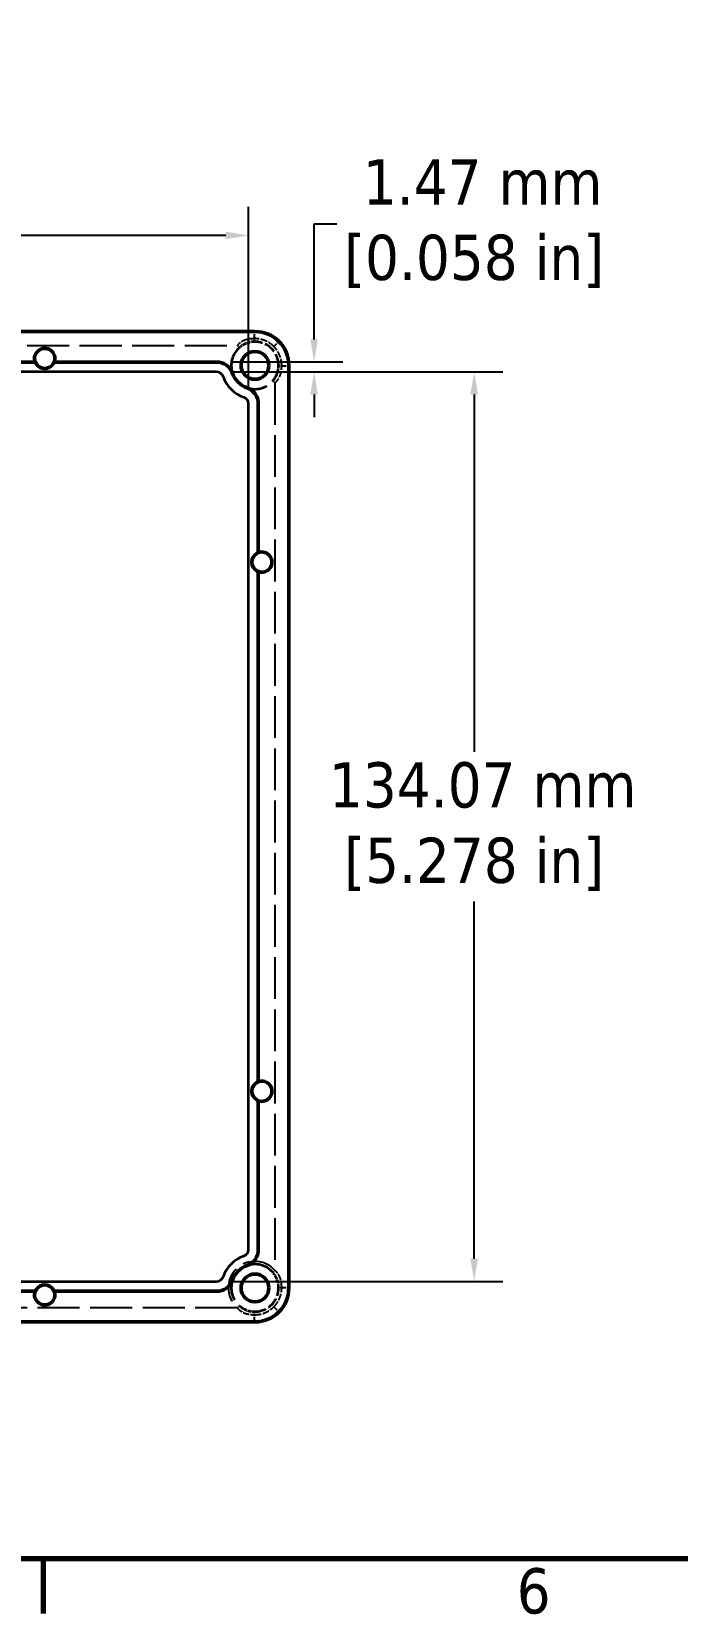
# Model space of a CAD drawing. Header units: millimetres. Extents: x 3 to 1148, y 20 to 725.
# Drawn here: x 286.2 to 381.4, y 25.7 to 259 of the extents above; entities that cross this region are included whole.
import ezdxf

# ---------------------------------------------------------------- set-up
doc = ezdxf.new("R2010")
doc.units = ezdxf.units.MM
doc.header["$LTSCALE"] = 1.333333
doc.linetypes.add('DASHED', pattern=[0.2067, 0.1654, -0.0413])
for name, color, linetype, lineweight in [('Border (ANSI)', 7, 'Continuous', 70), ('Dimension (ANSI)', 7, 'Continuous', 25), ('Hidden (ANSI)', 7, 'DASHED', 35), ('Hidden Narrow (ANSI)', 7, 'DASHED', 25), ('Visible (ANSI)', 7, 'Continuous', 50), ('Visible Narrow (ANSI)', 7, 'Continuous', 35)]:
    doc.layers.add(name, color=color, linetype=linetype, lineweight=lineweight)
doc.styles.add('Note Text (ANSI)', font='TAHOMA.TTF')
doc.dimstyles.new('Default - mm (ANSI)', dxfattribs={"dimscale": 1.333333, "dimtxt": 5, "dimasz": 2.5, "dimexe": 3.175, "dimexo": 1.6002, "dimgap": 0.8, "dimtad": 0, "dimtih": 1, "dimtoh": 1, "dimrnd": 1e-08, "dimzin": 0, "dimdsep": 46, "dimtxsty": 'Note Text (ANSI)', "dimcen": 0.09, "dimdle": 10, "dimclrd": 256, "dimclre": 256, "dimclrt": 256, "dimadec": 1, "dimazin": 0, "dimtfac": 0.6096, "dimtofl": 0, "dimtmove": 0, "dimatfit": 3, "dimfxl": 0, "dimtolj": 1, "dimtzin": 0, "dimlwd": -1, "dimlwe": -1, "dimarcsym": 0})

# ---------------------------------------------------------------- blocks, each defined once
blk = doc.blocks.new('Borders Default Border')
at = {"layer": 'Border (ANSI)'}
blk.add_line((215.9, 25.4), (215.9, 19.38), dxfattribs=at)
at = {"layer": 'Border (ANSI)', "flags": 128}
blk.add_lwpolyline([(12.7, 25.4), (12.7, 533.4), (850.9, 533.4), (850.9, 25.4), (12.7, 25.4)], dxfattribs=at)
at = {"layer": 'Border (ANSI)', "insert": (268.28, 19.28), "char_height": 5, "attachment_point": 7, "style": 'Note Text (ANSI)'}
blk.add_mtext('6', dxfattribs=at)
blk = doc.blocks.new('*D18')
at = {"layer": 'Defpoints', "color": 0}
for p in [(318.13, 228.98), (108.06, 204.17), (318.13, 204.17)]:
    blk.add_point(p, dxfattribs=at)
at = {"layer": 'Dimension (ANSI)'}
for p, q in [((108.06, 206.3), (108.06, 233.22)), ((318.13, 206.3), (318.13, 233.22)), ((111.4, 228.98), (187.85, 228.98)), ((314.8, 228.98), (238.35, 228.98))]:
    blk.add_line(p, q, dxfattribs=at)
for points in [[(111.4, 229.54), (111.4, 228.43), (108.06, 228.98)], [(314.8, 229.54), (314.8, 228.43), (318.13, 228.98)]]:
    blk.add_solid(points, dxfattribs=at)
at = {"layer": 'Dimension (ANSI)', "insert": (213.1, 228.98), "char_height": 6.6667, "attachment_point": 5, "style": 'Note Text (ANSI)'}
blk.add_mtext('\\A1; 210.07 mm\\P[8.270 in]', dxfattribs=at)
blk = doc.blocks.new('*D19')
at = {"layer": 'Defpoints', "color": 0}
for p in [(313.44, 208.86), (313.44, 74.79), (351.43, 74.79)]:
    blk.add_point(p, dxfattribs=at)
at = {"layer": 'Dimension (ANSI)'}
for p, q in [((315.58, 208.86), (355.66, 208.86)), ((351.43, 205.53), (351.43, 152.88)), ((351.43, 78.12), (351.43, 130.77)), ((315.58, 74.79), (355.66, 74.79))]:
    blk.add_line(p, q, dxfattribs=at)
for points in [[(350.87, 205.53), (351.99, 205.53), (351.43, 208.86)], [(350.87, 78.12), (351.99, 78.12), (351.43, 74.79)]]:
    blk.add_solid(points, dxfattribs=at)
at = {"layer": 'Dimension (ANSI)', "insert": (351.43, 141.83), "char_height": 6.6667, "attachment_point": 5, "style": 'Note Text (ANSI)'}
blk.add_mtext('\\A1; 134.07 mm\\P[5.278 in]', dxfattribs=at)
blk = doc.blocks.new('*D29')
at = {"layer": 'Defpoints', "color": 0}
for p in [(313.44, 210.33), (313.44, 208.86), (327.83, 208.86)]:
    blk.add_point(p, dxfattribs=at)
at = {"layer": 'Dimension (ANSI)'}
for p, q in [((327.83, 213.66), (327.83, 230.71)), ((327.83, 230.71), (331.16, 230.71)), ((315.58, 210.33), (332.06, 210.33)), ((315.58, 208.86), (332.06, 208.86)), ((327.83, 205.53), (327.83, 202.19))]:
    blk.add_line(p, q, dxfattribs=at)
for points in [[(327.27, 213.66), (328.38, 213.66), (327.83, 210.33)], [(327.27, 205.53), (328.38, 205.53), (327.83, 208.86)]]:
    blk.add_solid(points, dxfattribs=at)
at = {"layer": 'Dimension (ANSI)', "insert": (351.43, 230.71), "char_height": 6.6667, "attachment_point": 5, "style": 'Note Text (ANSI)'}
blk.add_mtext('\\A1; 1.47 mm\\P[0.058 in]', dxfattribs=at)

msp = doc.modelspace()

# ---------------------------------------------------------------- linework, layer by layer
at = {"layer": 'Hidden (ANSI)', "ltscale": 20.688026}
for centre, start, end in [((319.098, 209.825), 131.3125, 318.6875), ((319.098, 73.825), 41.3125, 228.6875)]:
    msp.add_arc(centre, 3.487, start, end, dxfattribs=at)
at = {"layer": 'Hidden (ANSI)', "ltscale": 1.185072}
for centre, start, end in [((319.098, 209.825), 117.67993, 131.3125), ((319.098, 73.825), 27.67993, 41.3125)]:
    msp.add_arc(centre, 3.487, start, end, dxfattribs=at)
at = {"layer": 'Hidden (ANSI)', "ltscale": 2.3327}
for centre, start, end in [((319.098, 209.825), 90.84665, 117.67993), ((319.098, 73.825), 0.84665, 27.67993)]:
    msp.add_arc(centre, 3.487, start, end, dxfattribs=at)
at = {"layer": 'Hidden (ANSI)', "ltscale": 7.897817}
for centre, start, end in [((319.098, 209.825), 0, 90.84665), ((319.098, 73.825), 269.15335, 0)]:
    msp.add_arc(centre, 3.487, start, end, dxfattribs=at)
at = {"layer": 'Hidden (ANSI)', "ltscale": 1.185071}
for centre, start, end in [((319.098, 209.825), 318.6875, 332.32006), ((319.098, 73.825), 228.6875, 242.32006)]:
    msp.add_arc(centre, 3.487, start, end, dxfattribs=at)
at = {"layer": 'Hidden (ANSI)', "ltscale": 2.332701}
for centre, start, end in [((319.098, 209.825), 332.32006, 359.15335), ((319.098, 73.825), 242.32006, 269.15335)]:
    msp.add_arc(centre, 3.487, start, end, dxfattribs=at)
at = {"layer": 'Hidden (ANSI)', "ltscale": 0.073506}
for points, knots in [([(322.585, 209.825), (322.585, 209.816), (322.585, 209.808), (322.585, 209.791), (322.585, 209.782), (322.585, 209.774)], [0, 0, 0, 0, 0.002829899, 0.002829899, 0.0059271712, 0.0059271712, 0.0059271712, 0.0059271712]), ([(322.585, 73.877), (322.585, 73.868), (322.585, 73.86), (322.585, 73.843), (322.585, 73.835), (322.585, 73.825)], [0, 0, 0, 0, 0.0025187537, 0.0025187537, 0.0047841323, 0.0047841323, 0.0047841323, 0.0047841323])]:
    msp.add_open_spline(points, degree=3, knots=knots, dxfattribs=at)
at = {"layer": 'Hidden Narrow (ANSI)', "ltscale": 27.458364}
for p, q in [((319.043, 214.769), (107.153, 214.769)), ((107.153, 68.882), (319.043, 68.882))]:
    msp.add_line(p, q, dxfattribs=at)
at = {"layer": 'Hidden Narrow (ANSI)', "ltscale": 3.076694}
for p, q in [((319.1, 214.825), (319.043, 214.769)), ((324.042, 209.771), (324.098, 209.827)), ((324.098, 73.823), (324.042, 73.88)), ((319.043, 68.882), (319.1, 68.825))]:
    msp.add_line(p, q, dxfattribs=at)
at = {"layer": 'Hidden Narrow (ANSI)', "ltscale": 2.908963}
for p, q in [((319.043, 213.774), (319.043, 214.769)), ((323.047, 209.771), (324.042, 209.771)), ((323.047, 73.88), (324.042, 73.88)), ((319.043, 68.882), (319.043, 69.876))]:
    msp.add_line(p, q, dxfattribs=at)
at = {"layer": 'Hidden Narrow (ANSI)', "ltscale": 28.141235}
for p, q in [((215.686, 212.77), (316.51, 212.77)), ((316.51, 70.881), (215.686, 70.881))]:
    msp.add_line(p, q, dxfattribs=at)
at = {"layer": 'Hidden Narrow (ANSI)', "ltscale": 0.747873}
for p, q in [((316.51, 212.77), (316.796, 212.444)), ((322.042, 207.237), (321.717, 207.523)), ((322.042, 76.413), (321.717, 76.127)), ((316.51, 70.881), (316.796, 71.206))]:
    msp.add_line(p, q, dxfattribs=at)
at = {"layer": 'Hidden Narrow (ANSI)', "ltscale": 2.856095}
for p, q in [((321.884, 212.611), (322.577, 213.305)), ((321.884, 71.039), (322.577, 70.346))]:
    msp.add_line(p, q, dxfattribs=at)
at = {"layer": 'Hidden Narrow (ANSI)', "ltscale": 27.3929}
msp.add_line((324.042, 73.88), (324.042, 209.771), dxfattribs=at)
at = {"layer": 'Hidden Narrow (ANSI)', "ltscale": 27.922911}
msp.add_line((322.042, 207.237), (322.042, 76.413), dxfattribs=at)
at = {"layer": 'Hidden Narrow (ANSI)', "ltscale": 23.257124}
msp.add_arc((319.098, 73.825), 3.92, 41.3125, 228.6875, dxfattribs=at)
at = {"layer": 'Hidden Narrow (ANSI)', "ltscale": 0.687795}
for centre, major_axis, start_param, end_param in [((319.043, 213.523), (-0.003, 0.5), 4.2756996, 5.2387859), ((322.796, 209.771), (0.5, -0.003), 1.0443994, 2.0074857), ((322.796, 73.88), (0.5, 0.003), 4.2756996, 5.2387859), ((319.043, 70.127), (-0.003, -0.5), 1.0443994, 2.0074857)]:
    msp.add_ellipse(centre, major_axis=major_axis, ratio=0.0038249, start_param=start_param, end_param=end_param, dxfattribs=at)
at = {"layer": 'Hidden Narrow (ANSI)', "ltscale": 5.607473}
for points in [[(322.577, 213.305), (321.628, 214.254), (320.387, 214.768), (319.043, 214.769)], [(324.042, 209.771), (324.041, 211.114), (323.527, 212.355), (322.577, 213.305)], [(322.577, 70.346), (323.527, 71.296), (324.041, 72.537), (324.042, 73.88)], [(319.043, 68.882), (320.387, 68.882), (321.628, 69.396), (322.577, 70.346)]]:
    msp.add_rational_spline(points, [1, 0.949296717169, 0.949296717169, 1], degree=3, dxfattribs=at)
at = {"layer": 'Hidden Narrow (ANSI)', "ltscale": 4.049925}
for points in [[(319.043, 213.774), (318.807, 213.772), (318.569, 213.757), (318.338, 213.724), (318.107, 213.692), (317.88, 213.641), (317.66, 213.562), (317.44, 213.484), (317.228, 213.378), (317.035, 213.244), (316.841, 213.111), (316.665, 212.951), (316.51, 212.77)], [(323.047, 73.88), (323.045, 74.117), (323.03, 74.354), (322.997, 74.585), (322.965, 74.817), (322.914, 75.043), (322.835, 75.264), (322.757, 75.484), (322.651, 75.695), (322.517, 75.888), (322.383, 76.082), (322.224, 76.258), (322.042, 76.413)]]:
    msp.add_open_spline(points, degree=3, knots=[0, 0, 0, 0, 0.0007104407, 0.0007104407, 0.0007104407, 0.0014208815, 0.0014208815, 0.0014208815, 0.0021313222, 0.0021313222, 0.0021313222, 0.0028417629, 0.0028417629, 0.0028417629, 0.0028417629], dxfattribs=at)
at = {"layer": 'Hidden Narrow (ANSI)', "ltscale": 4.502067}
for points in [[(321.884, 212.611), (321.698, 212.797), (321.494, 212.964), (321.274, 213.11), (321.274, 213.111), (321.273, 213.111), (321.273, 213.111), (321.054, 213.257), (320.823, 213.379), (320.582, 213.478), (320.581, 213.478), (320.58, 213.478), (320.58, 213.479), (320.338, 213.577), (320.084, 213.653), (319.827, 213.703), (319.826, 213.703), (319.825, 213.703), (319.824, 213.703), (319.567, 213.753), (319.307, 213.777), (319.043, 213.774)], [(321.884, 71.039), (322.07, 71.225), (322.237, 71.429), (322.383, 71.649), (322.384, 71.649), (322.384, 71.65), (322.384, 71.65), (322.53, 71.87), (322.652, 72.1), (322.751, 72.341), (322.751, 72.342), (322.751, 72.343), (322.752, 72.344), (322.85, 72.585), (322.926, 72.839), (322.976, 73.096), (322.976, 73.097), (322.976, 73.098), (322.976, 73.099), (323.026, 73.356), (323.049, 73.616), (323.047, 73.88)]]:
    msp.add_open_spline(points, degree=3, knots=[0.0031794611, 0.0031794611, 0.0031794611, 0.0031794611, 0.0039736408, 0.0039736408, 0.0039736408, 0.0039755071, 0.0039755071, 0.0039755071, 0.0047678204, 0.0047678204, 0.0047678204, 0.0047707091, 0.0047707091, 0.0047707091, 0.0055620001, 0.0055620001, 0.0055620001, 0.0055653462, 0.0055653462, 0.0055653462, 0.0063561798, 0.0063561798, 0.0063561798, 0.0063561798], dxfattribs=at)
at = {"layer": 'Hidden Narrow (ANSI)', "ltscale": 4.502055}
for points in [[(323.047, 209.771), (323.049, 210.035), (323.025, 210.297), (322.976, 210.554), (322.926, 210.81), (322.851, 211.065), (322.751, 211.308), (322.751, 211.308), (322.751, 211.308), (322.751, 211.308), (322.651, 211.552), (322.529, 211.783), (322.384, 212.001), (322.384, 212.001), (322.384, 212.001), (322.384, 212.001), (322.239, 212.219), (322.07, 212.426), (321.884, 212.611)], [(319.043, 69.876), (319.308, 69.874), (319.57, 69.898), (319.827, 69.947), (320.083, 69.997), (320.337, 70.072), (320.581, 70.172), (320.581, 70.172), (320.581, 70.172), (320.581, 70.172), (320.825, 70.272), (321.056, 70.395), (321.274, 70.54), (321.274, 70.54), (321.274, 70.54), (321.274, 70.54), (321.492, 70.685), (321.698, 70.854), (321.884, 71.039)]]:
    msp.add_open_spline(points, degree=3, knots=[0, 0, 0, 0, 0.0007947466, 0.0007947466, 0.0007947466, 0.0015897305, 0.0015897305, 0.0015897305, 0.0015897943, 0.0015897943, 0.0015897943, 0.0023845958, 0.0023845958, 0.0023845958, 0.0023849985, 0.0023849985, 0.0023849985, 0.0031794611, 0.0031794611, 0.0031794611, 0.0031794611], dxfattribs=at)
at = {"layer": 'Hidden Narrow (ANSI)', "ltscale": 4.049922}
for points in [[(322.042, 207.237), (322.223, 207.392), (322.383, 207.568), (322.516, 207.761), (322.649, 207.953), (322.755, 208.164), (322.834, 208.384), (322.913, 208.603), (322.964, 208.831), (322.997, 209.064), (323.03, 209.297), (323.045, 209.534), (323.047, 209.771)], [(316.51, 70.881), (316.665, 70.7), (316.841, 70.54), (317.033, 70.407), (317.226, 70.274), (317.437, 70.168), (317.656, 70.089), (317.876, 70.011), (318.103, 69.959), (318.337, 69.926), (318.57, 69.893), (318.807, 69.878), (319.043, 69.876)]]:
    msp.add_open_spline(points, degree=3, knots=[0, 0, 0, 0, 0.0007085718, 0.0007085718, 0.0007085718, 0.0014171437, 0.0014171437, 0.0014171437, 0.0021257155, 0.0021257155, 0.0021257155, 0.0028342873, 0.0028342873, 0.0028342873, 0.0028342873], dxfattribs=at)
at = {"layer": 'Visible (ANSI)'}
for p, q in [((319.1, 214.825), (107.096, 214.825)), ((286.684, 210.325), (239.512, 210.325)), ((313.441, 210.325), (289.512, 210.325)), ((324.098, 73.823), (324.098, 209.827)), ((319.598, 182.239), (319.598, 204.169)), ((319.598, 104.239), (319.598, 179.411)), ((319.598, 79.482), (319.598, 101.411)), ((239.512, 73.325), (286.684, 73.325)), ((289.512, 73.325), (313.441, 73.325)), ((107.096, 68.825), (319.1, 68.825))]:
    msp.add_line(p, q, dxfattribs=at)
for centre in [(319.098, 209.825), (319.098, 73.825)]:
    msp.add_circle(centre, 2.05, dxfattribs=at)
for centre, radius, start, end in [((288.098, 210.825), 1.5, 340.52878, 199.47122), ((288.098, 210.825), 1.461, 210.16998, 329.83002), ((313.442, 207.826), 2.5, 19.46672, 90.00218), ((319.098, 209.825), 3.5, 199.46958, 250.53042), ((317.099, 204.169), 2.5, 359.99782, 70.53328), ((320.098, 180.825), 1.461, 120.16998, 239.83002), ((320.098, 180.825), 1.5, 250.52878, 109.47122), ((320.098, 102.825), 1.461, 120.16998, 239.83002), ((320.098, 102.825), 1.5, 250.52878, 109.47122), ((317.099, 79.482), 2.5, 289.46672, 0.00218), ((319.098, 73.825), 3.5, 109.46958, 160.53042), ((313.442, 75.825), 2.5, 269.99782, 340.53328), ((288.098, 72.825), 1.5, 160.52878, 19.47122), ((288.098, 72.825), 1.461, 30.16998, 149.83002)]:
    msp.add_arc(centre, radius, start, end, dxfattribs=at)
for centre, major_axis, ratio, start_param, end_param in [((319.096, 209.823), (-3.538, -3.538), 0.999315, 2.3565371, 3.9266482), ((1266.804, 211.275), (-980.791, 0), 0.0261769, 0.0369911, 0.0383233), ((-690.608, 211.275), (980.791, 0), 0.0261769, 6.244862, 6.2461942), ((320.548, -797.881), (0, 980.791), 0.0261769, 0.0369911, 0.0383233), ((320.548, 1159.531), (0, -980.791), 0.0261769, 6.244862, 6.2461942), ((320.548, -875.881), (0, 980.791), 0.0261769, 0.0369911, 0.0383233), ((320.548, 1081.531), (0, -980.791), 0.0261769, 6.244862, 6.2461942), ((1266.804, 72.376), (-980.791, 0), 0.0261769, 6.244862, 6.2461942), ((-690.608, 72.376), (980.791, 0), 0.0261769, 0.0369911, 0.0383233), ((319.096, 73.827), (3.538, -3.538), 0.999315, 5.4981298, 7.0682409)]:
    msp.add_ellipse(centre, major_axis=major_axis, ratio=ratio, start_param=start_param, end_param=end_param, dxfattribs=at)
for points, knots in [([(286.835, 210.091), (286.835, 210.092), (286.834, 210.093), (286.82, 210.118), (286.805, 210.145), (286.779, 210.195), (286.768, 210.218), (286.752, 210.253), (286.745, 210.268), (286.736, 210.286), (286.734, 210.29), (286.733, 210.291)], [-0.097783496, -0.097783496, -0.097783496, -0.097783496, -0.097481036, -0.097481036, -0.088978741, -0.088978741, -0.080476445, -0.080476445, -0.073010897, -0.073010897, -0.066256053, -0.066256053, -0.066256053, -0.066256053]), ([(289.463, 210.291), (289.462, 210.29), (289.46, 210.286), (289.451, 210.268), (289.445, 210.253), (289.428, 210.218), (289.417, 210.195), (289.391, 210.145), (289.377, 210.118), (289.362, 210.093), (289.361, 210.092), (289.361, 210.091)], [-0.064425552, -0.064425552, -0.064425552, -0.064425552, -0.057670708, -0.057670708, -0.050205159, -0.050205159, -0.041702864, -0.041702864, -0.033200568, -0.033200568, -0.032898109, -0.032898109, -0.032898109, -0.032898109]), ([(319.364, 182.088), (319.365, 182.089), (319.366, 182.089), (319.391, 182.104), (319.418, 182.118), (319.468, 182.144), (319.491, 182.155), (319.526, 182.172), (319.54, 182.178), (319.559, 182.187), (319.563, 182.189), (319.564, 182.19)], [0.032898109, 0.032898109, 0.032898109, 0.032898109, 0.033200568, 0.033200568, 0.041702864, 0.041702864, 0.050205159, 0.050205159, 0.057670708, 0.057670708, 0.064425552, 0.064425552, 0.064425552, 0.064425552]), ([(319.564, 179.46), (319.563, 179.461), (319.559, 179.464), (319.54, 179.472), (319.526, 179.479), (319.491, 179.495), (319.468, 179.506), (319.418, 179.532), (319.391, 179.547), (319.366, 179.561), (319.365, 179.562), (319.364, 179.562)], [-0.064425552, -0.064425552, -0.064425552, -0.064425552, -0.057670708, -0.057670708, -0.050205159, -0.050205159, -0.041702864, -0.041702864, -0.033200568, -0.033200568, -0.032898109, -0.032898109, -0.032898109, -0.032898109]), ([(319.364, 104.088), (319.365, 104.089), (319.366, 104.089), (319.391, 104.104), (319.418, 104.118), (319.468, 104.144), (319.491, 104.155), (319.526, 104.172), (319.54, 104.178), (319.559, 104.187), (319.563, 104.189), (319.564, 104.19)], [-0.097783496, -0.097783496, -0.097783496, -0.097783496, -0.097481036, -0.097481036, -0.088978741, -0.088978741, -0.080476445, -0.080476445, -0.073010897, -0.073010897, -0.066256053, -0.066256053, -0.066256053, -0.066256053]), ([(319.564, 101.46), (319.563, 101.461), (319.559, 101.464), (319.54, 101.472), (319.526, 101.479), (319.491, 101.495), (319.468, 101.506), (319.418, 101.532), (319.391, 101.547), (319.366, 101.561), (319.365, 101.562), (319.364, 101.562)], [0.066256053, 0.066256053, 0.066256053, 0.066256053, 0.073010897, 0.073010897, 0.080476445, 0.080476445, 0.088978741, 0.088978741, 0.097481036, 0.097481036, 0.097783496, 0.097783496, 0.097783496, 0.097783496]), ([(286.733, 73.359), (286.734, 73.36), (286.736, 73.365), (286.745, 73.383), (286.752, 73.397), (286.768, 73.432), (286.779, 73.455), (286.805, 73.505), (286.82, 73.532), (286.834, 73.558), (286.835, 73.558), (286.835, 73.559)], [-0.064425552, -0.064425552, -0.064425552, -0.064425552, -0.057670708, -0.057670708, -0.050205159, -0.050205159, -0.041702864, -0.041702864, -0.033200568, -0.033200568, -0.032898109, -0.032898109, -0.032898109, -0.032898109]), ([(289.361, 73.559), (289.361, 73.558), (289.362, 73.558), (289.377, 73.532), (289.391, 73.505), (289.417, 73.455), (289.428, 73.432), (289.445, 73.397), (289.451, 73.383), (289.46, 73.365), (289.462, 73.36), (289.463, 73.359)], [-0.097783496, -0.097783496, -0.097783496, -0.097783496, -0.097481036, -0.097481036, -0.088978741, -0.088978741, -0.080476445, -0.080476445, -0.073010897, -0.073010897, -0.066256053, -0.066256053, -0.066256053, -0.066256053])]:
    msp.add_open_spline(points, degree=3, knots=knots, dxfattribs=at)
at = {"layer": 'Visible Narrow (ANSI)'}
for p, q in [((313.441, 208.859), (218.755, 208.859)), ((318.132, 79.482), (318.132, 204.169)), ((218.755, 74.791), (313.441, 74.791))]:
    msp.add_line(p, q, dxfattribs=at)
for centre, radius, start, end in [((313.442, 207.826), 1.034, 19.46589, 90.00312), ((319.098, 209.825), 4.966, 199.46891, 250.53107), ((317.099, 204.169), 1.034, 359.99698, 70.53421), ((317.099, 79.482), 1.034, 289.46589, 0.00312), ((319.098, 73.825), 4.966, 109.46891, 160.53107), ((313.442, 75.825), 1.034, 269.99698, 340.53421)]:
    msp.add_arc(centre, radius, start, end, dxfattribs=at)

# ---------------------------------------------------------------- block references
at = {"xscale": 1.333333333333333, "yscale": 1.333333333333333, "zscale": 1.333333333333333}
msp.add_blockref('Borders Default Border', (0, 0), dxfattribs=at)

# ---------------------------------------------------------------- dimensions: what is measured, and where the dimension line sits
at = {"layer": 'Dimension (ANSI)'}
for base, p1, p2, angle, text, override, picture, middle in [((327.827, 208.859), (313.441, 210.325), (313.441, 208.859), 90, ' <> mm\\X[0.058 in]', {"dimdec": 2, "dimpost": '', "dimtp": 0, "dimtm": 0, "dimtdec": 2, "dimatfit": 1}, '*D29', (351.43, 230.708)), ((318.132, 228.983), (108.064, 204.169), (318.132, 204.169), 180, ' <> mm\\X[8.270 in]', {"dimtih": 0, "dimtoh": 0, "dimdec": 2, "dimpost": '', "dimtp": 0, "dimtm": 0, "dimtdec": 2, "dimatfit": 1}, '*D18', (213.098, 228.983)), ((351.43, 74.791), (313.441, 208.859), (313.441, 74.791), 90, ' <> mm\\X[5.278 in]', {"dimdec": 2, "dimpost": '', "dimtp": 0, "dimtm": 0, "dimtdec": 2, "dimatfit": 1}, '*D19', (351.43, 141.825))]:
    dim = msp.add_linear_dim(base=base, p1=p1, p2=p2, angle=angle, text=text, dimstyle='Default - mm (ANSI)', override=override, dxfattribs=at)
    dim.commit()
    dim.dimension.update_dxf_attribs({"geometry": picture, "text_midpoint": middle, "dimtype": 160})

doc.saveas('drawing.dxf')
